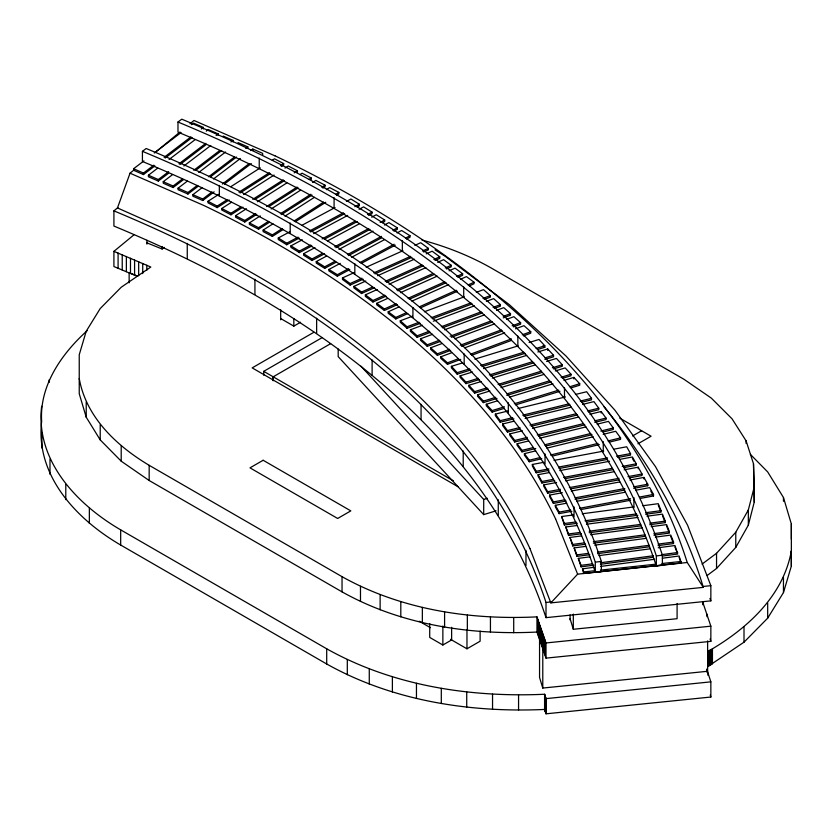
<?xml version="1.0" encoding="UTF-8"?>
<svg xmlns="http://www.w3.org/2000/svg" width="833" height="833" viewBox="0 0 833 833"><rect width="100%" height="100%" fill="white"/><g stroke="black" fill="none" stroke-linecap="round" stroke-linejoin="round"><path stroke-width="1.25" d="M146.92 242.861L162.154 249.015L162.154 246.485M496.072 510.827L483.702 514.627L483.702 499.446L360.97 366.187M791.35 566.055L791.35 550.873C783.582 594.689 749.096 626.916 712.444 648.803L707.644 651.5L707.644 666.692L744.004 642.181L767.682 618.169L783.457 592.586L791.35 566.055L791.35 524.03L783.457 497.509L767.682 471.926L750.377 454.37M707.238 575.426L716.547 568.481L735.768 547.427L748.336 525.144L748.336 509.952L754.24 486.951L753.49 463.752L746.097 440.865L732.04 418.812L711.32 398.112L683.955 379.275L491.085 267.924C469.406 255.648 446.061 246.485 422.008 240.071M748.336 525.144L754.24 502.143L754.24 486.951M706.936 672.304L706.936 669.774L710.851 681.852L710.851 697.034L546.011 713.819L544.584 709.445C469.864 712.798 392.582 700.907 326.703 663.995L120.681 545.042C76.959 519.615 35.225 475.903 41.65 421.425C39.276 385.502 61.757 353.598 87.319 330.555M134.04 169.901L130.042 173.191L117.463 207.938L189.414 239.935A1056.348 609.871 0 0 1 529.934 548.541M702.063 564.097L716.547 553.289L735.768 532.245L748.336 509.952M550.842 602.884L577.623 574.166L687.246 562.494L703.323 587.369L550.842 602.884L529.944 548.541M155.011 152.595L179.99 131.999M189.986 123.763L193.985 120.473L274.921 155.823M435.034 249.879L444.937 256.137L509.244 304.576L565.992 356.003L614.858 410.117L655.498 466.636L687.61 525.259L710.851 585.682L710.851 600.864L546.011 617.649C481.745 422.341 294.861 301.161 113.913 226.055L113.913 210.864L117.911 207.563M137.643 276.452L113.913 266.539L113.913 251.358L133.915 234.864M162.154 249.015L164.143 247.38M154.834 165.923L143.474 174.586L133.592 170.255L133.592 168.745L143.922 160.873M154.251 153.001L181.105 132.541M191.434 124.669L193.495 123.097L203.377 127.428L203.377 128.938M143.474 174.586L143.474 173.066L153.803 165.194M164.132 157.322L190.986 136.862M201.315 129L203.377 127.428M165.163 158.062L192.017 137.601M168.63 173.202L158.301 181.063L148.42 176.742L148.42 175.222L157.708 168.141M169.078 159.488L194.891 139.819M206.261 131.156L208.323 129.584L218.204 133.905L218.204 135.425M158.301 181.063L158.301 179.553L168.63 171.681M178.96 163.809L205.813 143.349M216.143 135.477L218.204 133.905M179.99 164.538L205.813 144.869M183.447 179.678L173.118 187.55L163.237 183.229L163.237 181.709L172.535 174.628M183.895 165.975L210.749 145.515M173.118 187.55L173.118 186.03L182.417 178.949M193.777 170.296L219.6 150.627M230.96 141.964L233.032 140.392L223.15 136.071M195.849 170.244L221.661 150.565M198.275 186.165L187.946 194.037L178.064 189.716L178.064 188.196L187.363 181.115M198.723 172.462L225.576 152.002M187.946 194.037L187.946 192.517L197.244 185.436M208.604 176.783L234.417 157.104M245.787 148.451L247.849 146.879L237.967 142.558M210.666 176.721L236.489 157.052M214.123 191.861L202.763 200.524L192.881 196.203L192.881 194.683L202.18 187.602M213.54 178.939L240.393 158.478M250.723 150.617L252.795 149.045L262.676 153.366L262.676 154.886M202.763 200.524L202.763 199.004L212.061 191.923M222.39 184.051L249.244 163.591M224.452 183.999L251.306 163.539M177.981 122.024L181.75 119.181C383.128 202.763 591.034 337.729 662.381 555.153L662.381 565.274L656.342 566.055C585.38 349.621 378.421 215.299 177.981 132.145L177.981 122.024C378.421 205.178 585.38 339.5 656.342 555.934L656.342 566.055M142.422 151.335L146.192 148.503C336.907 227.648 533.797 355.483 601.343 561.4L601.343 571.521L595.303 572.292C528.143 367.374 332.2 240.196 142.422 161.467L142.422 151.335C332.2 230.064 528.143 357.253 595.303 562.171L595.303 572.292M229.158 199.951L217.163 207.615L207.969 202.815L207.969 201.294L218.871 194.328M230.856 186.665L260.292 167.86M272.287 160.196L274.463 158.801L283.668 163.601L283.668 165.121L281.481 166.517M217.163 207.615L217.163 206.095L226.972 199.826M238.967 192.163L269.496 172.66M280.398 165.694L283.668 163.601M240.06 192.985L270.579 173.483M242.955 207.146L230.96 214.81L221.765 210.01L221.765 208.489L231.574 202.221M243.569 194.558L274.088 175.055M284.99 168.089L288.26 166.006L297.464 170.807L297.464 172.316M230.96 214.81L230.96 213.29L240.779 207.021M252.763 199.358L283.293 179.855M294.195 172.889L297.464 170.807M254.95 199.483L284.376 180.678M256.751 214.341L244.767 222.005L235.562 217.205L235.562 215.685L246.464 208.729M257.366 201.763L286.802 182.958M299.88 174.597L302.067 173.202L311.261 178.002L311.261 179.522M244.767 222.005L244.767 220.485L255.658 213.519M266.56 206.563L297.089 187.061M309.085 179.397L311.261 178.002M268.747 206.688L298.183 187.873M269.465 222.244L258.563 229.21L249.359 224.41L249.359 222.89L260.26 215.924M271.162 208.958L300.598 190.153M312.594 182.489L315.863 180.397L325.057 185.197L325.057 186.717L322.881 188.112M258.563 229.21L258.563 227.69L268.372 221.422M280.367 213.758L310.886 194.256M321.788 187.29L325.057 185.197M281.45 214.581L311.979 195.078M283.262 229.439L272.36 236.405L263.155 231.605L263.155 230.085L272.974 223.817M284.959 216.153L314.395 197.348M326.39 189.685L329.66 187.602L338.854 192.402L338.854 193.912L336.678 195.307M272.36 236.405L272.36 234.885L282.168 228.617M294.164 220.953L323.6 202.148M335.584 194.485L338.854 192.402M295.257 221.776L325.776 202.273M280.679 318.539L293.83 326.13L300.567 322.236M313.906 332.252L252.18 367.884L457.983 486.711M263.738 375.214L263.728 371.341L322.329 337.511M273.203 380.587L273.203 376.808L330.68 343.633M632.591 435.951L641.608 430.755M637.932 443.812L651.083 436.221L619.783 418.156M429.713 623.5L429.713 637.422L442.864 645.013L451.632 639.952L451.632 627.291M450.538 639.317L466.969 648.803L480.12 641.212L480.12 631.091M299.203 238.051L286.719 244.756L278.274 239.508L278.274 237.988L289.634 231.897M302.119 225.202L335.043 207.542M346.393 201.451L350.943 199.014L359.377 204.262L359.377 205.772L357.107 206.99M278.274 237.988L286.719 243.236L298.068 237.145M309.428 231.053L343.488 212.779M354.837 206.688L359.377 204.262M310.563 231.97L344.623 213.696M311.865 245.922L299.38 252.618L290.936 247.38L290.936 245.86L302.285 239.769M313.645 233.677L347.705 215.403M359.054 209.312L363.594 206.876L372.039 212.123L372.039 213.644L368.634 215.466M290.936 245.86L299.38 251.097L310.73 245.017M322.079 238.925L355.004 221.255M367.499 214.56L372.039 212.123M324.349 239.217L357.274 221.557M324.526 253.784L312.031 260.49L303.597 255.242L303.597 253.721L314.947 247.63M327.442 240.935L359.231 223.879M371.716 217.184L376.256 214.747L384.7 219.985L384.7 221.505L382.43 222.723M303.597 253.721L312.031 258.969L322.256 253.482M334.741 246.787L368.8 228.513M380.15 222.421L384.7 219.985M335.876 247.693L369.935 229.429M336.043 262.26L324.693 268.351L316.259 263.103L316.259 261.593L326.474 256.106M338.958 249.411L373.017 231.137M384.377 225.045L388.917 222.609L397.351 227.857L397.351 229.377L393.947 231.199M316.259 261.593L324.693 266.831L334.908 261.354M347.403 254.648L381.462 236.385M392.812 230.293L397.351 227.857M348.538 255.564L381.462 237.894M349.839 269.517L337.355 276.223L328.91 270.975L328.91 269.455L340.27 263.363M351.62 257.272L384.544 239.612M397.029 232.917L401.579 230.481L410.013 235.718L410.013 237.238L406.608 239.061M328.91 269.455L337.355 274.703L348.704 268.611M360.064 262.52L394.124 244.246M405.473 238.155L410.013 235.718M361.199 263.426L395.259 245.152M363.146 279.211L350.099 285.073L342.478 279.43L342.478 277.91L354.337 272.578M366.197 267.247L402.943 250.712M414.803 245.381L420.727 242.715L428.349 248.359L428.349 249.879L423.612 252.014M342.478 277.91L350.099 283.553L361.959 278.222M373.809 272.891L410.565 256.366M422.425 251.025L428.349 248.359M374.996 273.88L411.752 257.345M374.569 287.677L361.532 293.539L353.91 287.895L353.91 286.375L365.77 281.044M377.62 275.713L414.376 259.188M426.236 253.857L432.16 251.191L439.782 256.835L439.782 258.355L435.034 260.49M353.91 286.375L361.532 292.029L372.205 287.229M385.242 281.356L421.998 264.832M433.847 259.5L439.782 256.835M386.429 282.345L423.185 265.821M386.002 296.152L372.955 302.015L365.343 296.371L365.343 294.851L377.193 289.52M389.053 284.188L425.809 267.653M437.658 262.322L443.583 259.657L451.205 265.3L451.205 266.82L446.467 268.955M365.343 294.851L372.955 300.494L384.815 295.163M396.675 289.832L432.233 273.838M445.28 267.966L451.205 265.3M397.851 290.821L434.607 274.286M397.424 304.618L384.388 310.48L376.766 304.836L376.766 303.316L387.439 298.516M400.475 292.654L437.231 276.129M449.091 270.798L455.016 268.132L462.638 273.776L462.638 275.296L457.89 277.431M376.766 303.316L384.388 308.97L396.237 303.629M408.097 298.297L444.853 281.773M456.703 276.441L462.638 273.776M409.284 299.286L446.04 282.762M407.67 313.625L395.81 318.956L388.199 313.312L388.199 311.792L398.861 306.992M411.908 301.13L448.664 284.594M460.514 279.263L466.449 276.598L474.06 282.241L474.06 283.761L469.323 285.896M388.199 311.792L395.81 317.435L406.483 312.635M419.53 306.773L456.276 290.248M468.136 284.907L474.06 282.241M420.717 307.762L457.463 291.227M420.301 323.329L407.035 328.296L400.288 322.288L400.288 320.778L412.356 316.259M424.413 311.75L464.22 296.85M476.289 292.341L483.525 289.634L490.262 295.632L490.262 297.152L484.233 299.411M400.288 320.778L407.035 326.775L419.093 322.267M431.161 317.748L470.968 302.858M483.025 298.349L490.262 295.632M432.358 318.82L472.176 303.92M430.411 332.346L417.146 337.313L410.398 331.305L410.398 329.785L422.466 325.266M433.327 321.205L474.331 305.857M486.399 301.348L493.636 298.641L500.383 304.649L500.383 306.169L494.344 308.418M410.398 329.785L417.146 335.793L429.203 331.274M441.271 326.765L481.078 311.865M493.146 307.356L500.383 304.649M442.479 327.827L482.286 312.937M440.532 341.353L427.256 346.32L420.519 340.312L420.519 338.792L432.577 334.283M444.645 329.764L484.452 314.874M496.51 310.355L503.746 307.648L510.494 313.656L510.494 315.176L503.257 317.883M420.519 338.792L427.256 344.8L439.324 340.291M450.174 336.23L489.991 321.33M503.257 316.363L510.494 313.656M451.382 337.292L492.397 321.944M450.643 350.36L437.377 355.327L430.63 349.319L430.63 347.809L441.49 343.737M454.756 338.781L494.563 323.881M506.631 319.372L513.867 316.665L520.604 322.663L520.604 324.183L513.367 326.89M430.63 347.809L437.377 353.806L449.435 349.298M460.295 345.237L501.31 329.889M512.16 325.828L520.604 322.663M461.503 346.299L502.518 330.961M460.753 359.377L447.488 364.344L440.74 358.336L440.74 356.816L451.601 352.755M464.866 347.788L504.683 332.888M515.533 328.827L523.978 325.672L530.725 331.68L530.725 333.2L523.488 335.907M440.74 356.816L447.488 362.824L458.348 358.763M470.406 354.244L511.42 338.896M522.281 334.835L530.725 331.68M471.613 355.316L511.42 340.416M483.702 499.446L487.409 498.301M470.791 370.008L457.213 374.173L451.403 367.853L451.403 366.333L462.502 362.928M474.841 359.138L518.022 345.903M529.122 342.498L538.993 339.468L544.813 345.789L544.813 347.309L537.41 349.579M451.403 366.333L457.213 372.653L469.552 368.863M480.651 365.458L523.832 352.224M536.171 348.433L544.813 345.789M481.891 366.603L525.071 353.359M479.506 379.494L465.939 383.649L460.118 377.328L460.118 375.808L472.457 372.028M483.567 368.623L526.748 355.379M537.847 351.974L547.718 348.944L553.539 355.274L553.539 356.784L544.897 359.44M460.118 375.808L465.939 382.139L478.277 378.349M489.377 374.944L532.558 361.699M544.897 357.919L553.539 355.274M490.616 376.089L533.797 362.844M488.232 388.969L474.664 393.134L468.844 386.814L468.844 385.294L481.182 381.514M492.293 378.109L535.473 364.864M546.573 361.46L556.444 358.429L562.254 364.75L562.254 366.27L553.622 368.915M468.844 385.294L474.664 391.614L487.003 387.834M498.103 384.43L541.283 371.185M552.394 367.78L562.254 364.75M499.342 385.564L541.283 372.705M496.957 398.455L483.39 402.62L477.569 396.3L477.569 394.78L489.908 390.989M501.008 387.584L544.188 374.35M555.299 370.945L565.17 367.915L570.98 374.236L570.98 375.756L562.348 378.401M477.569 394.78L483.39 401.1L495.729 397.32M506.828 393.905L548.78 381.045M561.109 377.266L570.98 374.236M506.828 395.425L551.248 381.806M504.444 408.316L492.116 412.096L486.295 405.775L486.295 404.255L497.395 400.85M509.734 397.07L552.914 383.826M564.024 380.421L573.895 377.401L579.706 383.721L579.706 385.231L571.074 387.886M486.295 404.255L492.116 410.586L504.444 406.796M514.315 403.766L558.735 390.146M569.834 386.741L579.706 383.721M515.554 404.911L559.963 391.291M513.951 418.843L500.196 422.216L495.354 415.625L495.354 414.105L507.859 411.044M517.866 408.587L565.399 396.945M575.405 394.488L586.661 391.739L591.503 398.32L591.503 399.84L581.496 402.297M495.354 414.105L500.196 420.696L512.701 417.635M522.707 415.178L568.991 403.838M580.247 401.079L591.503 398.32M523.957 416.396L570.241 405.057M519.969 429.037L507.464 432.098L502.622 425.507L502.622 423.987L513.878 421.227M525.134 418.478L571.407 407.139M582.663 404.38L593.919 401.621L598.771 408.212L598.771 409.721L588.764 412.179M502.622 423.987L507.464 430.578L519.969 427.516M529.975 425.059L576.249 413.72M587.504 410.971L598.771 408.212M531.225 426.277L577.508 414.938M527.237 438.918L514.732 441.979L509.879 435.388L509.879 433.878L522.395 430.807M532.402 428.36L578.675 417.021M589.931 414.261L601.187 411.502L606.028 418.093L606.028 419.613L594.772 422.373M509.879 433.878L514.732 440.459L527.237 437.398M537.243 434.951L583.516 423.612M594.772 420.852L606.028 418.093M538.493 436.159L584.766 424.82M535.754 448.498L521.989 451.861L517.147 445.28L517.147 443.76L528.403 441.001M539.659 438.241L585.943 426.902M597.199 424.143L608.454 421.383L613.296 427.975L613.296 429.495L603.29 431.942M517.147 443.76L521.989 450.351L533.245 447.592M544.501 444.832L590.784 433.493M600.791 431.036L613.296 427.975M545.761 446.04L592.034 434.701M541.762 458.681L529.257 461.753L524.415 455.162L524.415 453.641L535.671 450.882M546.927 448.123L593.2 436.784M603.207 434.337L615.722 431.265L620.564 437.856L620.564 439.376L609.308 442.136M524.415 453.641L529.257 460.233L540.513 457.473M550.519 455.016L598.052 443.375M608.059 440.928L620.564 437.856M553.018 455.922L599.302 444.583M548.937 470.395L536.192 472.79L532.36 465.98L532.36 464.46L543.834 462.315M554.028 460.399L603.748 451.08M613.942 449.164L626.697 446.769L630.519 453.579L630.519 455.099L617.774 457.494M532.36 464.46L536.192 471.27L548.937 468.885M559.13 466.969L607.58 457.879M616.503 456.213L630.519 453.579M559.13 468.49L607.58 459.399M554.684 480.61L541.929 483.005L538.108 476.195L538.108 474.675L549.572 472.53M559.776 470.614L609.496 461.284M619.69 459.379L632.434 456.984L636.266 463.794L636.266 465.314L623.521 467.698M538.108 474.675L541.929 481.484L553.404 479.329M563.608 477.424L612.047 468.333M622.241 466.428L636.266 463.794M564.878 478.704L613.317 469.614M560.432 490.824L547.677 493.219L543.845 486.41L543.845 484.889L556.6 482.494M565.524 480.828L613.963 471.738M624.156 469.822L638.182 467.198L642.014 474.008L642.014 475.528L629.269 477.913M543.845 484.889L547.677 491.699L560.432 489.304M569.356 487.628L619.065 478.309M627.988 476.632L642.014 474.008M570.626 488.909L619.065 479.829M566.169 501.039L553.424 503.424L549.593 496.614L549.593 495.104L562.337 492.709M571.261 491.033L619.71 481.953M629.904 480.037L643.93 477.413L647.762 484.212L647.762 485.733L633.736 488.367M549.593 495.104L553.424 501.903L564.899 499.758M575.093 497.842L624.812 488.523M633.736 486.847L647.762 484.212M575.093 499.363L624.812 490.043M571.917 511.243L559.172 513.638L555.34 506.828L555.34 505.308L566.815 503.163M577.009 501.247L625.458 492.168M635.652 490.252L649.678 487.617L653.509 494.427L653.509 495.947L640.754 498.342M555.34 505.308L559.172 512.118L570.647 509.973M579.57 508.297L630.56 498.728M639.484 497.062L653.509 494.427M580.84 509.577L630.56 500.248M577.29 523.301L564.399 525.009L561.619 516.522L573.219 514.981M582.236 513.784L633.798 506.933M642.816 505.735L658.278 503.684L661.058 510.66L661.058 512.18L645.596 514.232M561.619 516.522L564.399 523.499L575.999 521.958M585.016 520.76L636.568 513.909M645.596 512.712L661.058 510.66M586.307 522.104L637.859 515.252M581.455 533.766L568.564 535.473L565.784 526.987L577.384 525.446M586.411 524.249L637.963 517.397M646.981 516.2L662.454 514.148L665.234 521.125L665.234 522.635L649.761 524.696M565.784 526.987L568.564 533.963L580.164 532.422M589.191 531.215L640.744 524.374M649.761 523.176L665.234 521.125M589.191 532.735L640.744 525.894M585.63 544.23L572.74 545.938L569.959 537.441L581.559 535.911M590.576 534.703L642.128 527.862M651.156 526.664L666.619 524.613L669.399 531.589L669.399 533.099L653.936 535.161M569.959 537.441L572.74 544.418L584.339 542.877M593.356 541.679L644.909 534.838M653.936 533.641L669.399 531.589M593.356 543.199L644.909 536.358M589.795 554.695L576.905 556.402L574.124 547.906L585.724 546.365M594.752 545.167L646.304 538.326M655.321 537.129L670.784 535.078L673.564 542.044L673.564 543.564L658.101 545.625M574.124 547.906L576.905 554.882L588.504 553.341M597.532 552.144L649.084 545.303M658.101 544.105L673.564 542.044M597.532 553.664L649.084 546.823M593.96 565.159L581.08 566.867L578.3 558.37L589.899 556.829M598.917 555.632L650.469 548.791M658.205 547.76L674.959 545.532L677.739 554.028L662.277 556.08M578.3 558.37L581.08 565.347L592.68 563.806M600.406 562.785L653.249 555.767M662.277 554.57L677.739 552.508M600.406 564.305L653.249 557.287M662.37 558.225L679.124 555.996L681.207 562.973L583.694 573.448L582.465 568.835L594.064 567.294M600.51 566.44L654.644 559.255M595.303 562.171L601.343 561.4M656.342 555.934L662.381 555.153M582.465 568.835L583.694 571.927L595.241 570.688M600.374 570.136L655.55 564.212M661.964 563.525L681.207 561.452M113.913 210.864C294.861 285.969 481.745 407.16 546.011 602.457L551.165 601.936M703.125 586.463L710.851 585.682M570.084 618.7L573.312 629.269L677.094 618.7L677.094 603.519M536.962 616.868L546.011 642.951L710.851 626.177L710.851 641.358L546.011 658.132L536.962 632.049L536.962 616.868C470.156 620.148 400.975 609.683 342.04 576.675L149.169 465.324C116.682 445.926 86.122 417.354 79.239 378.526M539.555 638.255L539.555 677.479L542.783 688.058L707.623 671.273L707.623 640.91M41.65 406.244C35.225 460.722 76.959 504.434 120.681 529.861L326.703 648.803C392.582 685.726 469.864 697.617 544.584 694.253L546.011 698.627L710.851 681.852M113.913 251.358L150.815 267.018L121.202 287.26L100.22 308.543L86.226 331.211L79.239 354.733L79.239 393.707L86.226 417.218L100.22 439.897L121.202 461.18L149.169 480.506L342.04 591.867C400.975 624.875 470.156 635.34 536.962 632.049M137.351 276.015L129.146 272.703L129.146 282.824M133.592 168.745L143.474 173.066M148.42 175.222L158.301 179.553M163.237 181.709L173.118 186.03M178.064 188.196L187.946 192.517M192.881 194.683L202.763 199.004M130.042 173.191L203.814 205.47A1078.048 622.407 0 0 1 555.569 518.844M207.969 201.294L217.163 206.095M221.765 208.489L230.96 213.29M235.562 215.685L244.767 220.485M249.359 222.89L258.563 227.69M263.155 230.085L272.36 234.885M263.728 371.341L453.423 480.86M419.207 621.231L430.442 627.718M543.147 345.497L544.813 347.309M483.702 514.627L338.188 356.618L338.188 349.027M632.434 458.504L634.08 461.42M646.668 483.786L647.762 485.733M650.771 491.085L653.509 495.947M658.278 505.204L660.6 511.014M662.454 515.658L665.234 522.635M666.619 526.123L668.941 531.943M670.784 536.587L673.106 542.408M674.959 547.052L677.271 552.873M555.58 518.844L577.623 574.166M709.924 598.448L710.851 600.864M679.124 557.516L681.207 562.973M710.851 626.177L702.76 602.197L702.76 604.727M710.091 638.953L710.851 641.358M710.226 695.014L710.851 697.034M706.905 668.93L707.623 671.273M539.919 638.161L542.783 647.564L542.783 688.058M754.24 502.143L753.49 463.752M273.203 376.808L273.214 380.681M791.35 524.03L791.35 539.222M783.457 497.509L783.457 501.299M783.457 577.404L783.457 592.586M767.682 602.988L767.682 618.169M746.097 440.865L746.097 443.395M744.004 626.999L744.004 642.181M735.768 532.245L735.768 547.427M716.547 553.289L716.547 568.481M712.444 648.803L712.444 663.995M711.257 649.49L711.257 664.672M710.06 650.167L710.06 665.348M708.852 650.833L708.852 666.025M707.946 672.783L707.946 675.313M706.988 614.15L706.988 616.691M643.93 477.413L643.93 478.923M638.182 467.198L638.182 468.719M633.903 497.593L633.903 507.714M603.259 441.657L603.259 451.778M601.187 411.502L601.187 413.022M583.694 571.927L583.694 573.448M581.08 565.347L581.08 566.867M576.905 554.882L576.905 556.402M574.031 506.881L574.031 517.001M573.895 377.401L573.895 378.911M573.312 614.088L573.312 629.269M572.74 544.418L572.74 545.938M570.084 614.9L570.084 619.96M568.564 533.963L568.564 535.473M564.482 387.73L564.482 397.851M564.399 523.499L564.399 525.009M559.172 512.118L559.172 513.638M553.424 501.903L553.424 503.424M547.718 348.944L547.718 350.464M547.677 491.699L547.677 493.219M546.011 602.457L546.011 617.649M546.011 642.951L546.011 658.132M546.011 698.627L546.011 713.819M545.865 698.148L545.865 713.329M545.709 697.658L545.709 712.84M545.386 696.69L545.553 712.361M545.219 696.201L545.219 711.382M545.115 640.036L545.115 655.217M545.063 695.711L545.063 710.903M545.032 453.933L545.032 464.054M544.897 695.232L544.897 710.414M544.74 694.743L544.74 709.924M544.584 694.253L544.584 709.445M544.178 637.13L544.178 652.312M543.22 634.215L543.22 649.407M542.231 631.32L542.231 646.502M541.929 481.484L541.929 483.005M541.231 628.415L541.231 643.607M540.19 625.531L540.19 640.712M539.138 622.636L539.138 637.818M538.066 619.752L538.066 634.933M536.192 471.27L536.192 472.79M529.257 460.233L529.257 461.753M525.967 550.342L525.967 565.524M521.989 450.351L521.989 451.861M518.563 694.92L518.563 710.101M517.855 336.084L517.855 346.205M514.732 440.459L514.732 441.979M513.711 617.555L513.711 632.736M508.317 402.88L508.317 413.001M507.464 430.578L507.464 432.098M500.196 420.696L500.196 422.216M498.269 499.769L498.269 514.961M492.542 694.149L492.542 709.331M492.116 410.586L492.116 412.096M490.439 616.951L490.439 632.132M483.39 401.1L483.39 402.62M474.664 391.614L474.664 393.134M467.344 615.056L467.344 630.237M466.969 629.821L466.969 648.803M466.73 691.952L466.73 707.144M465.939 382.139L465.939 383.649M464.179 353.994L464.179 364.115M463.71 287.01L463.71 297.142M463.21 451.017L463.21 466.209M457.213 372.653L457.213 374.173M447.488 362.824L447.488 364.344M444.593 611.88L444.593 627.062M442.864 626.031L442.864 645.013M441.303 688.329L441.303 703.521M437.377 353.806L437.377 355.327M427.256 344.8L427.256 346.32M422.352 607.413L422.352 622.595M421.061 404.338L421.061 419.52M417.146 335.793L417.146 337.313M416.458 683.279L416.458 698.47M412.918 307.533L412.918 317.654M407.035 326.775L407.035 328.296M402.349 240.799L402.349 250.92M400.808 601.665L400.808 616.847M395.81 317.435L395.81 318.956M392.385 676.802L392.385 691.994M384.388 308.97L384.388 310.48M380.129 594.627L380.129 609.808M372.955 300.494L372.955 302.015M372.112 359.981L372.112 375.162M369.269 668.899L369.269 684.091M361.532 292.029L361.532 293.539M360.481 586.297L360.481 601.478M354.827 263.78L354.827 273.901M350.099 283.553L350.099 285.073M347.309 659.569L347.309 674.751M342.04 576.675L342.04 591.867M337.355 274.703L337.355 276.223M334.085 197.713L334.085 207.833M326.703 648.803L326.703 663.995M324.693 266.831L324.693 268.351M316.644 318.196L316.644 333.377M312.031 258.969L312.031 260.49M299.38 251.097L299.38 252.618M293.83 318.539L293.83 326.13M290.207 222.994L290.207 233.115M286.719 243.236L286.719 244.756M280.679 309.678L280.679 319.81M259.23 158.041L259.23 168.162M254.929 279.242L254.929 294.434M252.795 149.045L252.795 150.554M247.849 146.879L247.849 148.399M233.032 140.392L233.032 141.912M219.339 185.436L219.339 195.568M187.258 243.382L187.258 258.574M149.169 465.324L149.169 480.506M146.92 240.331L146.92 244.121M146.785 265.238L146.785 270.298M142.724 263.467L142.724 273.588M138.663 261.708L138.663 275.629M134.582 259.958L134.582 275.14M130.479 258.209L130.479 273.401M126.366 256.481L126.366 271.662M122.232 254.763L122.232 269.944M121.202 445.999L121.202 461.18M120.681 529.861L120.681 545.042M118.088 253.055L118.088 268.236M100.22 424.715L100.22 439.897M89.35 508.245L89.35 523.436M86.226 402.037L86.226 417.218M65.786 484.462L65.786 499.654M49.99 459.129L49.99 474.31M49.116 379.91L49.116 382.441M41.942 432.848L41.942 448.029M274.952 155.792A1190.138 687.121 0 0 1 687.225 562.494M604.06 406.91A1211.546 699.481 0 0 1 703.323 587.369M263.145 460.264L249.994 467.854L337.657 518.47L350.808 510.879L263.145 460.264"/></g></svg>
